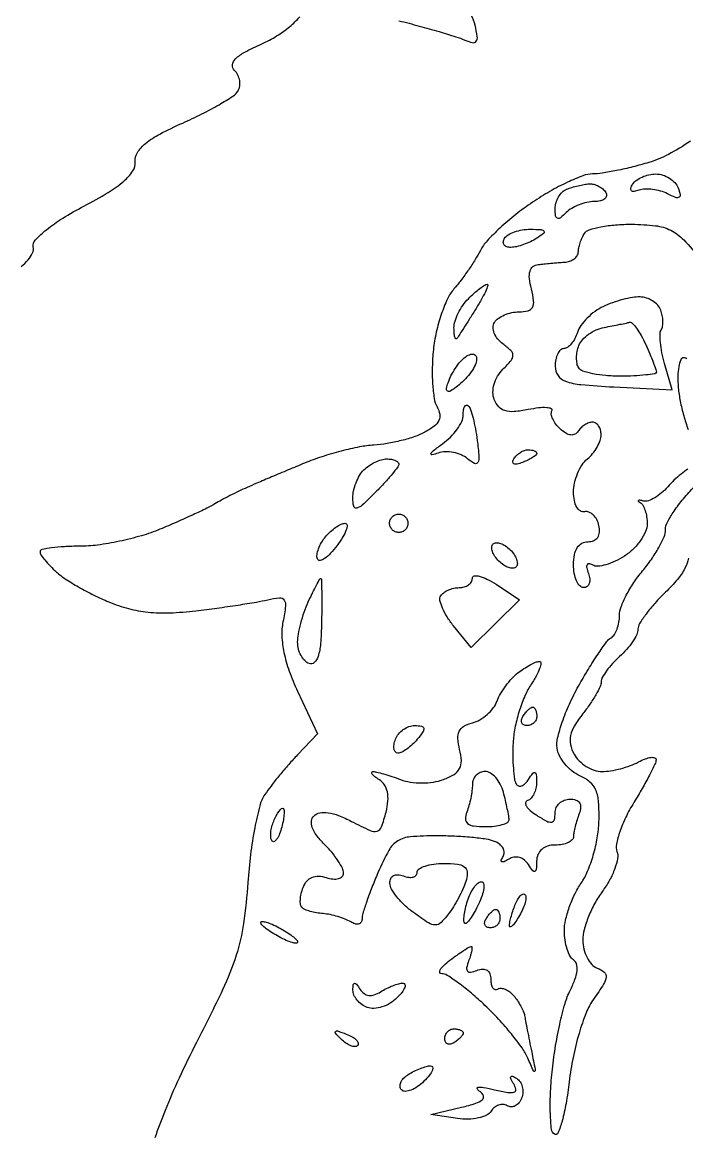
# Model space of a CAD drawing. Extents: x 0 to 102, y 0 to 135.
# Drawn here: x 79.45 to 85.56, y 30.65 to 40.9 of the extents above; entities that cross this region are included whole.
import ezdxf

# ---------------------------------------------------------------- set-up
doc = ezdxf.new("R2010")
doc.units = 0
doc.header["$MEASUREMENT"] = 0

msp = doc.modelspace()

# ---------------------------------------------------------------- linework, layer by layer
for points in [[(79.434239, 38.656223, 0.053981), (79.498309, 38.718687, 0.062505), (79.538726, 38.782388, 0.152027), (79.546341, 38.836903, -0.23249), (79.565787, 38.901148, -0.035369), (79.666767, 38.995091, -0.031507), (79.817095, 39.101418, -0.017683), (80.011641, 39.2121, 0.015295), (80.234764, 39.337633, 0.043045), (80.379422, 39.442907, 0.066711), (80.461557, 39.536097, 0.169846), (80.483782, 39.622158, -0.162552), (80.504138, 39.705872, -0.081929), (80.576964, 39.788188, -0.050142), (80.709638, 39.875642, -0.016553), (80.920154, 39.977201, 0.01202), (81.096639, 40.060379, 0.015272), (81.255122, 40.145934, 0.013281), (81.382243, 40.224242, 0.11008), (81.429271, 40.272465, 0.103416), (81.445126, 40.316244, 0.07784), (81.444408, 40.367576, 0.074392), (81.427676, 40.418428, 0.079925), (81.397071, 40.460769, -0.227753), (81.378964, 40.512362, -0.173611), (81.405587, 40.5669, -0.071168), (81.490817, 40.629143, -0.016933), (81.649068, 40.706529, 0.032753), (81.784634, 40.778218, 0.035822), (81.905452, 40.865116, 0.038637), (81.996818, 40.954133, 0.116879)], [(82.908, 40.918871, -0.004638), (83.096544, 40.869476, -0.005095), (83.278295, 40.81806, -0.004768), (83.432711, 40.771069, -0.025532), (83.515177, 40.740404, 0.044716), (83.587213, 40.716717, 0.307064), (83.620246, 40.729436, 0.193013), (83.630173, 40.772593, 0.020258), (83.609612, 40.876267, 0.061964), (83.574192, 40.970352, 0.022242)], [(85.589891, 39.811139, -0.028128), (85.388287, 39.688106, -0.050057), (85.208735, 39.61395, -0.011516), (85.061669, 39.573469, -0.011102), (84.911096, 39.539264, -0.011088), (84.7772, 39.515038, -0.039226), (84.690174, 39.5082, 0.090431), (84.601885, 39.4921, 0.019949), (84.459548, 39.431814, 0.020123), (84.298291, 39.347703, 0.018167), (84.138579, 39.248162, 0.019135), (83.984124, 39.135087, 0.019078), (83.838609, 39.010427, 0.019317), (83.720158, 38.892039, 0.067976), (83.658466, 38.804012, -0.020377), (83.611512, 38.721295, -0.011332), (83.547993, 38.62428, -0.011288), (83.479151, 38.528851, -0.017899), (83.415524, 38.4507, 0.071288), (83.355705, 38.358751, 0.027129), (83.298814, 38.21639, 0.026204), (83.252885, 38.052699, 0.029063), (83.226228, 37.890649, 0.020381), (83.215981, 37.731197, 0.021919), (83.219164, 37.575284, 0.022113), (83.233619, 37.442535, 0.089619), (83.259985, 37.365921, -0.086135), (83.284028, 37.297594, -0.15563), (83.275698, 37.239434, -0.118247), (83.231927, 37.186017, -0.039406), (83.146233, 37.131069, -0.041011), (83.054145, 37.091108, -0.020033), (82.931289, 37.054795, -0.019723), (82.799739, 37.027047, -0.026958), (82.679454, 37.013209, 0.033407), (82.547432, 36.996294, 0.015104), (82.377285, 36.957455, 0.014877), (82.199517, 36.905493, 0.019692), (82.041324, 36.847118, 0.000962), (81.891078, 36.784511, 0.000894), (81.737355, 36.719785, 0.000891), (81.600859, 36.661738, 0.00302), (81.5121, 36.623169, 0.008365), (81.438057, 36.588971, 0.005769), (81.355326, 36.547883, 0.005818), (81.276654, 36.506513, 0.011825), (81.216, 36.471832, -0.022661), (81.143774, 36.432586, -0.004903), (81.015351, 36.371715, -0.005105), (80.865148, 36.304167, -0.004862), (80.711141, 36.238568, -0.027773), (80.540034, 36.178537, -0.018334), (80.337784, 36.127921, -0.018467), (80.13688, 36.093097, -0.033689), (79.970891, 36.0819, 0.01305), (79.831995, 36.078274, 0.021469), (79.715023, 36.067113, 0.017018), (79.624735, 36.05142, 0.355051), (79.6086, 36.031562, 0.150571), (79.61699, 36.004335, 0.020414), (79.652999, 35.95583, 0.022012), (79.701867, 35.9005, 0.016942), (79.759746, 35.844438, 0.039769), (79.840308, 35.78242, 0.014465), (79.963437, 35.707328, 0.014237), (80.103479, 35.632588, 0.016499), (80.240914, 35.569761, 0.034162), (80.422523, 35.508066, 0.039437), (80.60235, 35.475278, 0.035251), (80.801128, 35.469105, 0.019933), (81.041518, 35.488205, 0.004169), (81.23562, 35.513085, 0.004142), (81.429695, 35.541248, 0.004063), (81.598958, 35.568654, 0.016121), (81.702154, 35.589668, -0.033828), (81.809715, 35.607632, -0.272025), (81.853439, 35.587403, -0.186753), (81.86679, 35.532131, -0.016291), (81.842657, 35.387033, 0.060945), (81.832616, 35.254578, 0.040338), (81.851919, 35.103071, 0.034784), (81.900013, 34.933839, 0.023248), (81.97715, 34.747731), (82.161195, 34.356191), (81.975853, 34.161546, 0.010633), (81.896511, 34.074591, 0.007589), (81.811287, 33.974067, 0.007666), (81.732927, 33.875706, 0.016214), (81.675897, 33.796653, 0.084549), (81.628924, 33.692539, 0.016123), (81.582843, 33.489226, 0.01678), (81.544256, 33.245612, 0.014734), (81.520062, 32.989162, -0.020399), (81.479999, 32.610433, -0.040993), (81.41207, 32.317846, -0.03263), (81.287095, 32.00063, -0.00882), (81.048021, 31.515869, 0.009982), (80.886481, 31.186392, 0.014398), (80.757973, 30.888356, 0.010041), (80.664408, 30.638429, 0.177981)], [(85.567945, 36.791963, 0.023457), (85.504515, 36.746399, 0.022801), (85.439132, 36.689581, 0.025425), (85.381653, 36.628977, -0.039146), (85.32512, 36.572551, -0.044221), (85.262619, 36.528137, -0.049257), (85.203519, 36.500962, -0.139388), (85.158609, 36.498464, 0.015338), (85.125221, 36.504911, 0.154097), (85.111348, 36.502875, 0.550372), (85.110595, 36.496239, 0.041939), (85.12875, 36.483984, -0.141445), (85.153157, 36.459305, -0.046352), (85.173562, 36.411865, -0.041861), (85.187519, 36.352223, -0.036568), (85.1922, 36.2883, -0.103766), (85.17726, 36.217085, -0.049519), (85.131165, 36.135167, -0.046118), (85.063907, 36.055908, -0.048768), (84.98442, 35.991958, -0.034813), (84.898464, 35.943828, -0.042362), (84.812017, 35.911666, -0.047557), (84.737083, 35.898304, -0.160094), (84.689289, 35.909802, 0.094456), (84.657917, 35.921798, 0.337394), (84.639989, 35.912602, 0.170113), (84.636775, 35.883254, 0.034631), (84.65232, 35.832494, -0.062551), (84.664694, 35.78225, -0.10915), (84.660393, 35.739768, -0.151163), (84.640527, 35.711847, -0.164546), (84.609051, 35.7012, -0.2103), (84.573241, 35.716959, -0.081387), (84.54291, 35.763328, -0.06197), (84.52227, 35.831728, -0.042346), (84.5154, 35.9127, -0.046559), (84.523838, 36.003121, -0.094178), (84.54986, 36.069443, -0.125986), (84.592245, 36.109601, -0.127633), (84.648503, 36.1242, 0.096982), (84.701335, 36.134545, 0.147726), (84.737422, 36.16373, 0.132618), (84.753707, 36.210705, 0.071452), (84.749229, 36.27225, 0.066051), (84.72932, 36.327264, 0.082719), (84.696774, 36.370598, 0.098335), (84.657033, 36.395819, 0.145115), (84.616126, 36.39915, -0.206669), (84.577714, 36.406962, -0.113578), (84.544917, 36.443142, -0.079268), (84.522753, 36.503488, -0.048484), (84.5154, 36.579141, -0.055078), (84.524763, 36.663883, -0.043151), (84.552677, 36.752134, -0.044437), (84.593683, 36.83063, -0.077115), (84.6423, 36.8856, 0.048188), (84.690856, 36.934509, 0.041499), (84.731923, 36.994215, 0.04354), (84.760082, 37.055203, 0.086594), (84.7692, 37.107459, 0.066527), (84.763246, 37.152008, 0.083585), (84.745815, 37.189766, 0.099375), (84.719951, 37.215018, 0.144829), (84.689593, 37.224, 0.088908), (84.655319, 37.217857, 0.053271), (84.618164, 37.199396, 0.051163), (84.583926, 37.172281, 0.061369), (84.558221, 37.140242, -0.137449), (84.528571, 37.11295, -0.150649), (84.490148, 37.106283, -0.106647), (84.444086, 37.122563, -0.048448), (84.392907, 37.161392, -0.043521), (84.352231, 37.206125, -0.056172), (84.323767, 37.253748, -0.067854), (84.310799, 37.297045, -0.176732), (84.316985, 37.328476, 0.461456), (84.310524, 37.347941, 0.084252), (84.268152, 37.357307, 0.042414), (84.193893, 37.35468, 0.019318), (84.097908, 37.339312, -0.028597), (83.969614, 37.321204, -0.093061), (83.884571, 37.329956, -0.135674), (83.826769, 37.36602, -0.094492), (83.786034, 37.431746, -0.093241), (83.773872, 37.498405, -0.068356), (83.784534, 37.572992, -0.064094), (83.81622, 37.6466, -0.062805), (83.865689, 37.710347, 0.021782), (83.941003, 37.792525, 0.177858), (83.958003, 37.839644, 0.2059), (83.939186, 37.882713, 0.030357), (83.864333, 37.944752, -0.065236), (83.816776, 37.990104, -0.077865), (83.785843, 38.043702, -0.090895), (83.775777, 38.096981, -0.140669), (83.788368, 38.141766, -0.100856), (83.823471, 38.1791, -0.052089), (83.879606, 38.210579, -0.048773), (83.94651, 38.231974, -0.053062), (84.014405, 38.2392, 0.059331), (84.096678, 38.248997, 0.214196), (84.13742, 38.280556, 0.156278), (84.148217, 38.339999, 0.02889), (84.12714, 38.4507, -0.032829), (84.109576, 38.547077, -0.096182), (84.114755, 38.614087, -0.156896), (84.141834, 38.655402, -0.142889), (84.188979, 38.675086, -0.003878), (84.242114, 38.680627, -0.002113), (84.307419, 38.686647, -0.002105), (84.373864, 38.692207, -0.003342), (84.4308, 38.696347, 0.063754), (84.479411, 38.70586, 0.076733), (84.520804, 38.727081, 0.090128), (84.548828, 38.756325, 0.14322), (84.558995, 38.789212, -0.049904), (84.563459, 38.827835, -0.026334), (84.576226, 38.874431, -0.025924), (84.594469, 38.921195, -0.036156), (84.615835, 38.960675, -0.176319), (84.659806, 38.99434, -0.028109), (84.766615, 39.021404, -0.028203), (84.90165, 39.039823, -0.02136), (85.051132, 39.045275, -0.027288), (85.269904, 39.031954, -0.087947), (85.409022, 38.990315, -0.084495), (85.528374, 38.902403, -0.023971), (85.680848, 38.728355, 0.014126)], [(85.558666, 37.808417, 0.12334), (85.527595, 37.8162, 0.307325), (85.500853, 37.798049, 0.051011), (85.482971, 37.734964, 0.041019), (85.474705, 37.645649, 0.024952), (85.478904, 37.539651, 0.027202), (85.496423, 37.418734, 0.018644), (85.528793, 37.283868, 0.018837), (85.56985, 37.155923, 0.03582)], [(85.572636, 35.973613, -0.071972), (85.539906, 35.87997, -0.054064), (85.469974, 35.775062, -0.027715), (85.361919, 35.659398, 0.018524), (85.264544, 35.55893, 0.023198), (85.182306, 35.458542, 0.022316), (85.122363, 35.370038, 0.138552), (85.1076, 35.317784, -0.115458), (85.096381, 35.269848, -0.033308), (85.057897, 35.20362, -0.031585), (85.003156, 35.13252, -0.028997), (84.9384, 35.0667, 0.023651), (84.87363, 35.002259, 0.027851), (84.818903, 34.935264, 0.028519), (84.77982, 34.87459, 0.129523), (84.7692, 34.834282, -0.111512), (84.759431, 34.791026, -0.019035), (84.720045, 34.715789, -0.019939), (84.665928, 34.629514, -0.016609), (84.601862, 34.542252, 0.030462), (84.52429, 34.43022, 0.08249), (84.48854, 34.34074, 0.105356), (84.488081, 34.258036, 0.071877), (84.520239, 34.169359, 0.074095), (84.565782, 34.108102, 0.056845), (84.631236, 34.056247, 0.057542), (84.705671, 34.021071, 0.081809), (84.777738, 34.0092, 0.040497), (84.855374, 34.015498, 0.023377), (84.94713, 34.034926, 0.023246), (85.037995, 34.06322, 0.035775), (85.113162, 34.096777, -0.029497), (85.175784, 34.12568, -0.060781), (85.227956, 34.139115, -0.113048), (85.261702, 34.135915, -0.334406), (85.27416, 34.117927, -0.10203), (85.263977, 34.076864, -0.007842), (85.212994, 33.974508, -0.010493), (85.147158, 33.853649, -0.007807), (85.069643, 33.722972, 0.024758), (84.995791, 33.588268, 0.03004), (84.940789, 33.455191, 0.031106), (84.909081, 33.340481, 0.144466), (84.914478, 33.272715, -0.138538), (84.920268, 33.209322, -0.041635), (84.894418, 33.114991, -0.038196), (84.846267, 33.009173, -0.033324), (84.780595, 32.906719, 0.034977), (84.711466, 32.798084, 0.02882), (84.65305, 32.673729, 0.029749), (84.61271, 32.552834, 0.065738), (84.6, 32.456577, 0.059775), (84.609901, 32.374054, 0.059736), (84.639042, 32.296196, 0.065477), (84.682054, 32.234425, 0.116872), (84.732909, 32.1997, -0.080288), (84.797155, 32.162347, -0.254428), (84.815239, 32.117802, -0.113862), (84.791702, 32.051134, -0.012537), (84.700783, 31.915699, 0.059175), (84.631515, 31.788321, 0.022913), (84.565543, 31.598225, 0.021796), (84.510659, 31.378366, 0.021653), (84.474982, 31.154081, -0.014055), (84.446346, 30.954567, -0.025718), (84.410153, 30.794288, -0.027135), (84.37205, 30.68223, -0.4654), (84.339617, 30.671568, -0.23201), (84.312721, 30.714348, -0.01662), (84.302328, 30.858294, -0.020639), (84.302765, 31.038057, -0.013961), (84.317432, 31.242487, -0.015329), (84.345929, 31.460125, -0.014431), (84.388162, 31.680067, -0.014564), (84.436875, 31.872693, -0.04748), (84.484613, 31.995149, 0.028202), (84.528276, 32.09555, 0.061423), (84.547486, 32.177179, 0.09247), (84.542881, 32.237671, 0.191499), (84.51509, 32.275092, -0.13424), (84.482661, 32.309878, -0.044362), (84.45556, 32.374921, -0.040438), (84.43702, 32.455819, -0.03613), (84.4308, 32.541783, -0.05574), (84.441798, 32.640135, -0.028736), (84.476091, 32.759307, -0.028161), (84.525945, 32.879243, -0.037872), (84.584981, 32.98094, 0.052716), (84.644837, 33.091466, 0.02728), (84.696758, 33.239917, 0.026786), (84.733947, 33.399942, 0.036527), (84.748988, 33.547225, 0.022791), (84.745966, 33.72674, 0.082822), (84.720303, 33.837509, 0.118221), (84.665966, 33.912301, 0.073514), (84.573657, 33.970225, -0.065149), (84.500991, 34.014154, -0.051826), (84.435609, 34.0785, -0.05329), (84.386825, 34.152421, -0.083875), (84.363715, 34.22469, -0.095724), (84.36821, 34.316886, -0.023317), (84.4114, 34.463642, -0.023053), (84.477728, 34.630222, -0.021159), (84.560851, 34.794942, -0.009019), (84.651525, 34.950517, -0.011717), (84.740441, 35.089493, -0.009478), (84.819138, 35.201718, -0.09698), (84.860587, 35.240094, 0.114979), (84.890444, 35.269781, 0.049501), (84.915542, 35.320388, 0.04544), (84.932639, 35.382004, 0.044991), (84.9384, 35.445902, -0.090576), (84.95258, 35.523537, -0.028973), (85.000528, 35.631124, -0.027834), (85.068955, 35.747155, -0.027763), (85.1499, 35.854972, 0.023013), (85.230854, 35.960694, 0.025094), (85.299272, 36.070481, 0.025642), (85.347841, 36.169544, 0.10149), (85.3614, 36.235655, -0.122227), (85.377934, 36.302282, -0.026382), (85.439395, 36.404989, -0.026045), (85.525275, 36.519358, -0.022315), (85.626914, 36.630498, 0.017724)]]:
    msp.add_lwpolyline(points, format="xyb")
for points in [[(85.272742, 39.5082, -0.075992), (85.335751, 39.498568, -0.064754), (85.396846, 39.470348, -0.06682), (85.446858, 39.428608, -0.094144), (85.477345, 39.379342, -0.035286), (85.496261, 39.317283, -0.333872), (85.485627, 39.293416, -0.228655), (85.454143, 39.2916, -0.020712), (85.380646, 39.325611, 0.048342), (85.316052, 39.351276, 0.03903), (85.242907, 39.366377, 0.040426), (85.172554, 39.369527, 0.076646), (85.116974, 39.358893, -0.044254), (85.071421, 39.347087, -0.231099), (85.047277, 39.354268, -0.291616), (85.041569, 39.375723, -0.061597), (85.058517, 39.412625, -0.097186), (85.092442, 39.449236, -0.052561), (85.145811, 39.480125, -0.04956), (85.209011, 39.501111, -0.055448)], [(84.658457, 39.416921, -0.077062), (84.700877, 39.413194, -0.057435), (84.744976, 39.396787, -0.057627), (84.784024, 39.370864, -0.079172), (84.8115, 39.339, -0.177037), (84.818097, 39.306972, -0.188488), (84.802228, 39.279251, -0.116412), (84.763044, 39.260492, -0.05373), (84.706513, 39.2544, 0.054856), (84.638855, 39.246955, 0.038677), (84.565617, 39.224578, 0.039129), (84.498055, 39.191771, 0.063868), (84.44772, 39.15288, -0.026435), (84.39551, 39.105917, -0.259042), (84.36735, 39.101004, -0.285992), (84.35024, 39.122184, -0.030603), (84.3462, 39.18813, -0.070803), (84.354095, 39.243605, -0.06253), (84.377264, 39.297258, -0.065528), (84.41151, 39.341074, -0.098566), (84.45195, 39.367571, -0.022522), (84.499774, 39.384407, -0.014721), (84.556233, 39.399669, -0.014815), (84.612257, 39.411315, -0.027289)], [(84.118543, 38.999305, -0.011327), (84.217478, 38.996371, -0.230617), (84.242969, 38.982259, -0.400385), (84.239672, 38.960415, -0.021402), (84.177, 38.916, -0.033381), (84.120297, 38.884506, -0.025781), (84.054846, 38.857701, -0.026384), (83.990846, 38.838991, -0.055043), (83.939357, 38.832695, -0.081692), (83.900961, 38.838551, -0.162551), (83.876504, 38.856632, -0.184971), (83.86966, 38.883882, -0.108888), (83.8809, 38.916, -0.122282), (83.91405, 38.948394, -0.048375), (83.972275, 38.975368, -0.044123), (84.043758, 38.993542, -0.041968)], [(83.719693, 38.493, -0.522506), (83.727594, 38.481642, -0.019279), (83.703923, 38.424659, -0.020587), (83.66548, 38.349619, -0.011106), (83.612355, 38.26035, -0.001014), (83.554741, 38.16867, -0.001354), (83.502042, 38.085686, -0.000943), (83.457525, 38.016293, -0.013986), (83.441205, 37.99245, -0.469476), (83.431609, 37.991828, -0.12725), (83.423121, 38.007198, -0.04513), (83.417357, 38.042651, -0.017745), (83.4156, 38.092157, -0.077084), (83.425103, 38.15343, -0.038245), (83.454652, 38.226523, -0.036799), (83.497665, 38.299232, -0.044437), (83.548543, 38.360057, -0.013322), (83.602248, 38.410974, -0.017928), (83.653657, 38.453948, -0.015131), (83.698004, 38.486292, -0.151107)], [(85.126543, 38.376437, 0.048203), (85.057141, 38.371509, 0.021474), (84.9674, 38.352366, 0.02102), (84.87344, 38.323801, 0.026666), (84.789578, 38.289281, 0.047258), (84.712956, 38.243532, 0.038886), (84.640725, 38.181394, 0.04041), (84.583066, 38.113195, 0.078598), (84.551227, 38.049607, -0.045134), (84.527322, 37.992674, -0.05389), (84.494695, 37.944512, -0.062697), (84.45875, 37.911528, -0.155546), (84.425099, 37.9008, 0.195195), (84.394962, 37.888569, 0.086829), (84.369377, 37.853218, 0.066708), (84.352008, 37.800815, 0.046741), (84.3462, 37.738819, 0.150203), (84.372374, 37.653656, 0.15996), (84.44132, 37.600454, 0.06315), (84.583209, 37.56964, 0.008762), (84.884346, 37.548469), (85.422492, 37.5201), (85.352097, 37.764795, -0.020453), (85.328088, 37.863238, -0.025219), (85.314167, 37.956681, -0.024934), (85.310457, 38.034561, -0.13871), (85.321826, 38.07441, 0.100797), (85.334045, 38.107612, 0.044375), (85.337008, 38.15454, 0.041511), (85.331334, 38.206578, 0.043733), (85.317168, 38.256028, 0.095716), (85.289188, 38.300931, 0.06492), (85.2427, 38.339536, 0.062407), (85.185646, 38.366307, 0.072281)], [(85.03057, 38.143079, -0.268348), (85.055537, 38.135429, -0.030325), (85.094632, 38.087918, -0.030215), (85.137383, 38.020848, -0.019887), (85.17862, 37.939119, -0.006211), (85.216226, 37.85379, -0.008394), (85.24796, 37.77568, -0.006008), (85.272529, 37.709825, -0.086484), (85.2768, 37.685319, -0.367331), (85.263886, 37.670113, -0.012062), (85.178862, 37.658256, -0.017823), (85.071222, 37.649758, -0.010787), (84.943393, 37.647, -0.021451), (84.812241, 37.652629, -0.028395), (84.693951, 37.669609, -0.028346), (84.600569, 37.694052, -0.177977), (84.562418, 37.723966, -0.096091), (84.547729, 37.762757, -0.045242), (84.543431, 37.816389, -0.042567), (84.549072, 37.875246, -0.046479), (84.564579, 37.930519, -0.0947), (84.596985, 37.982759, -0.05242), (84.653513, 38.032535, -0.049663), (84.723739, 38.072556, -0.056596), (84.797503, 38.095832, 0.000859), (84.871299, 38.110355, 0.000994), (84.941535, 38.124448, 0.000886), (85.000975, 38.136607, 0.005871)], [(83.607244, 37.844629, -0.254898), (83.624078, 37.815095, -0.089694), (83.616041, 37.7653, -0.061957), (83.585053, 37.703176, -0.037298), (83.53443, 37.638082, -0.021178), (83.475972, 37.578743, -0.034651), (83.421165, 37.534308, -0.039001), (83.376082, 37.50765, -0.320729), (83.353857, 37.511343, -0.251835), (83.346764, 37.534942, -0.034391), (83.360982, 37.586281, -0.032783), (83.388042, 37.649494, -0.022062), (83.426671, 37.71789, -0.040511), (83.473152, 37.780419, -0.059723), (83.524015, 37.826055, -0.078371), (83.571308, 37.849226, -0.216467)], [(83.54751, 37.37409, -0.118452), (83.567849, 37.340886, -0.01568), (83.590988, 37.261148, -0.017459), (83.612502, 37.163174, -0.01384), (83.629084, 37.056042, -0.009939), (83.645094, 36.90559, -0.143246), (83.634615, 36.853477, -0.416822), (83.604457, 36.844215, -0.050253), (83.540551, 36.887217, 0.073226), (83.482538, 36.922509, 0.052979), (83.41002, 36.944504, 0.053129), (83.334763, 36.950724, 0.075099), (83.268627, 36.939126, -0.03317), (83.213186, 36.924543, -0.61695), (83.204644, 36.935638, -0.117715), (83.22781, 36.964062, -0.008536), (83.30985, 37.02458, 0.04137), (83.382679, 37.08607, 0.041536), (83.444285, 37.158635, 0.044873), (83.486797, 37.230995, 0.110826), (83.5002, 37.290719, -0.034537), (83.503452, 37.337742, -0.094798), (83.514097, 37.369115, -0.229367), (83.529744, 37.379905, -0.238941)], [(84.097393, 36.9702, -0.039867), (84.127875, 36.967766, -0.059132), (84.153615, 36.960433, -0.077771), (84.171128, 36.949675, -0.219607), (84.177, 36.936951, -0.2252), (84.16949, 36.921123, -0.029412), (84.138432, 36.89867, -0.029555), (84.095999, 36.875041, -0.020646), (84.045706, 36.85332, -0.036408), (83.996657, 36.83849, -0.155351), (83.966555, 36.841127, -0.32948), (83.956457, 36.858026, -0.1144), (83.966099, 36.886569, -0.061454), (83.991774, 36.918559, -0.051183), (84.025987, 36.945633, -0.053277), (84.063124, 36.964066, -0.088797)], [(82.79802, 36.8856, -0.040056), (82.840131, 36.882221, -0.059353), (82.875693, 36.872045, -0.078061), (82.899881, 36.857112, -0.218876), (82.908, 36.839455, -0.162856), (82.898835, 36.812063, -0.0104), (82.845872, 36.744736, -0.014366), (82.777524, 36.66619, -0.010147), (82.6965, 36.581809, -0.007881), (82.572201, 36.461368, -0.125098), (82.521153, 36.43315, -0.424543), (82.493478, 36.449999, -0.055289), (82.485, 36.526435, -0.0552), (82.492444, 36.593652, -0.038713), (82.514821, 36.66652, -0.039129), (82.54763, 36.733825, -0.063489), (82.58652, 36.78408, -0.047088), (82.633474, 36.822935, -0.037433), (82.690525, 36.855779, -0.038655), (82.748551, 36.878301, -0.073375)], [(82.908, 36.378, -0.099038), (82.940287, 36.371541, -0.097945), (82.967749, 36.353149, -0.097945), (82.986141, 36.325687, -0.099038), (82.9926, 36.2934, -0.099038), (82.986141, 36.261113, -0.097945), (82.967749, 36.233651, -0.097945), (82.940287, 36.215259, -0.099038), (82.908, 36.2088, -0.099038), (82.875713, 36.215259, -0.097945), (82.848251, 36.233651, -0.097945), (82.829859, 36.261113, -0.099038), (82.8234, 36.2934, -0.099038), (82.829859, 36.325687, -0.097945), (82.848251, 36.353149, -0.097945), (82.875713, 36.371541, -0.099038)], [(82.414708, 36.2934, -0.402638), (82.431989, 36.276791, -0.097143), (82.425281, 36.233572, -0.050036), (82.39377, 36.167948, -0.023374), (82.3409, 36.08973, -0.026577), (82.280482, 36.017161, -0.055785), (82.224988, 35.969275, -0.106097), (82.183273, 35.952174, -0.364321), (82.159752, 35.965675, -0.126237), (82.155815, 36.00499, -0.049125), (82.16941, 36.058344, -0.044596), (82.196325, 36.115992, -0.04172), (82.233561, 36.169344, -0.033912), (82.278729, 36.216817, -0.035516), (82.329243, 36.256959, -0.037978), (82.377583, 36.28493, -0.112631)], [(83.843887, 36.108337, -0.068635), (83.889111, 36.085999, -0.04742), (83.93318, 36.04958, -0.04742), (83.969599, 36.005511, -0.068635), (83.991937, 35.960288, -0.08306), (83.998362, 35.919441, -0.196386), (83.98665, 35.89155, -0.196386), (83.958759, 35.879838, -0.08306), (83.917913, 35.886263, -0.068635), (83.872689, 35.908601, -0.04742), (83.82862, 35.94502, -0.04742), (83.792201, 35.989089, -0.068635), (83.769862, 36.034312, -0.08306), (83.763438, 36.075159, -0.196386), (83.77515, 36.10305, -0.196386), (83.803041, 36.114762, -0.08306)], [(83.802038, 35.731961), (84.019276, 35.589621), (83.797078, 35.370461), (83.57488, 35.1513), (83.411093, 35.350462, -0.030617), (83.351818, 35.43227, -0.040936), (83.309178, 35.513383, -0.046419), (83.28693, 35.582986, -0.194962), (83.294146, 35.625412, -0.09648), (83.320971, 35.654442, -0.052641), (83.363037, 35.678937, -0.049707), (83.412787, 35.695578, -0.055923), (83.462893, 35.7012, 0.069275), (83.509486, 35.707687, 0.085389), (83.54899, 35.726624, 0.099994), (83.575403, 35.754745, 0.139586), (83.5848, 35.78775, -0.364921), (83.602615, 35.80891, -0.106034), (83.648614, 35.807064, -0.055706), (83.718632, 35.780495, -0.026523)], [(82.189891, 35.7858, -0.407084), (82.196316, 35.77953, -0.001504), (82.198769, 35.664876, -0.006125), (82.199585, 35.531992, -0.003671), (82.197462, 35.374142, -0.014165), (82.188105, 35.183832, -0.055292), (82.166133, 35.06829, -0.130478), (82.130999, 35.011987, -0.286231), (82.08315, 35.002494, -0.112867), (82.042697, 35.029373, -0.066382), (82.008464, 35.076624, -0.061117), (81.985285, 35.135975, -0.062641), (81.9774, 35.198671, -0.045349), (81.984216, 35.273667, -0.019253), (82.00624, 35.372262, -0.018861), (82.037989, 35.476373, -0.023459), (82.07558, 35.570319, -0.005802), (82.114379, 35.652921, -0.009253), (82.149658, 35.722503, -0.003702), (82.181, 35.780541, -0.273596)], [(84.2001, 35.021709, -0.455883), (84.214484, 35.006468, -0.062999), (84.20345, 34.958228, -0.038455), (84.171033, 34.887088, -0.018903), (84.119664, 34.801825, 0.04603), (84.062694, 34.694513, 0.025417), (84.012411, 34.554693, 0.025141), (83.975513, 34.40657, 0.03666), (83.959339, 34.273075, 0.013585), (83.956873, 34.150537, 0.016404), (83.961458, 34.035547, 0.015134), (83.971332, 33.939951, 0.098441), (83.9869, 33.894418, 0.182606), (84.008881, 33.876502, 0.170558), (84.037962, 33.876945, 0.109164), (84.070761, 33.897993, 0.054552), (84.10168, 33.936718, -0.017499), (84.140453, 33.99342, -0.330395), (84.159852, 33.999374, -0.298106), (84.172802, 33.982373, -0.015588), (84.175705, 33.9105, -0.056782), (84.169841, 33.85446, -0.060854), (84.151523, 33.802553, -0.068443), (84.124159, 33.762339, -0.129438), (84.091565, 33.741022, 0.28305), (84.074626, 33.720804, 0.178515), (84.081174, 33.689716, 0.079953), (84.116789, 33.649149, 0.033139), (84.176165, 33.606355, 0.016332), (84.269661, 33.552127, 0.155815), (84.314469, 33.543798, 0.311641), (84.338789, 33.565544, 0.059326), (84.3462, 33.627783, -0.105692), (84.356609, 33.676475, -0.099275), (84.386136, 33.717913, -0.096247), (84.430254, 33.745688, -0.092761), (84.482151, 33.7554, -0.076855), (84.537599, 33.746826, -0.176865), (84.570542, 33.72142, -0.16701), (84.580467, 33.67956, -0.067159), (84.566751, 33.621581, 0.016969), (84.547093, 33.564649, 0.015089), (84.530484, 33.504252, 0.015326), (84.518852, 33.449009, 0.04425), (84.5154, 33.410081, -0.20455), (84.502723, 33.38039, -0.083526), (84.465698, 33.355219, -0.063754), (84.410971, 33.338106, -0.043961), (84.3462, 33.3324, 0.072179), (84.276255, 33.32225, 0.107116), (84.222158, 33.292582, 0.116288), (84.188106, 33.245306, 0.096277), (84.175705, 33.18435, -0.014763), (84.1728, 33.10851, -0.283898), (84.159651, 33.090132, -0.345083), (84.139903, 33.095556, -0.018391), (84.100563, 33.152889, 0.082704), (84.063482, 33.194353, 0.101503), (84.017346, 33.218011, 0.106732), (83.967475, 33.220948, 0.100273), (83.919587, 33.203267, -0.023081), (83.876535, 33.179331, -0.220862), (83.856072, 33.178788, -0.405898), (83.850468, 33.192367, -0.043484), (83.867343, 33.225864, 0.143738), (83.877735, 33.263699, 0.123972), (83.866939, 33.303613, 0.101884), (83.835741, 33.339624, 0.071979), (83.788895, 33.365835, 0.055496), (83.712951, 33.385675, 0.012079), (83.578367, 33.40197, 0.012447), (83.42087, 33.413242, 0.011639), (83.259438, 33.417, 0.018541), (83.014082, 33.407899, 0.121578), (82.897942, 33.36991, 0.129541), (82.816382, 33.283245, 0.02215), (82.716457, 33.07802, 0.008785), (82.660225, 32.941706, 0.010786), (82.612739, 32.812467, 0.009347), (82.577395, 32.702828, 0.07342), (82.5696, 32.650027, -0.146412), (82.561068, 32.621514, -0.191751), (82.538987, 32.606069, -0.13403), (82.50529, 32.607249, -0.06311), (82.465337, 32.625452, 0.043537), (82.414686, 32.650962, 0.022636), (82.347787, 32.674197, 0.022329), (82.276442, 32.691986, 0.031553), (82.211579, 32.700904, -0.024747), (82.151097, 32.708382, -0.026414), (82.092974, 32.721705, -0.027243), (82.044608, 32.738413, -0.099909), (82.01775, 32.75625, -0.162607), (82.004402, 32.782989, -0.048599), (82.002394, 32.829134, -0.043074), (82.010206, 32.88468, -0.035161), (82.027727, 32.942113, -0.082607), (82.061512, 32.999609, -0.118488), (82.108761, 33.034703, -0.111256), (82.16914, 33.045774, -0.066871), (82.241219, 33.03312, 0.050168), (82.302388, 33.020269, 0.088154), (82.3538, 33.023824, 0.131876), (82.387554, 33.042577, 0.203084), (82.4004, 33.072899, 0.11963), (82.389198, 33.119048, 0.027309), (82.348212, 33.188862, 0.026742), (82.290746, 33.266217, 0.023252), (82.22274, 33.34086, -0.03247), (82.150372, 33.423291, -0.077349), (82.111317, 33.494583, -0.119842), (82.104856, 33.554043, -0.165251), (82.128419, 33.601859, -0.156134), (82.181297, 33.629095, -0.078996), (82.257001, 33.629716, -0.055764), (82.354459, 33.603698, -0.026246), (82.47337, 33.549914, 0.011363), (82.644156, 33.46646, 0.176271), (82.70815, 33.461146, 0.246272), (82.749453, 33.49955, 0.023232), (82.790641, 33.636395, 0.039442), (82.807768, 33.737959, 0.073435), (82.802907, 33.821123, 0.093063), (82.776308, 33.885723, 0.107933), (82.7291, 33.932385, -0.021438), (82.687824, 33.961075, -0.063883), (82.663348, 33.985186, -0.227306), (82.66007, 33.999966, -0.34245), (82.669843, 34.007905, -0.065177), (82.703414, 34.004271, -0.01007), (82.768298, 33.98714, -0.011088), (82.844408, 33.96356, -0.009435), (82.923643, 33.935399, 0.053139), (83.014785, 33.911721, 0.037403), (83.120504, 33.903965, 0.037308), (83.226589, 33.912056, 0.051675), (83.318868, 33.936009, 0.046161), (83.416071, 33.9829, 0.134272), (83.467107, 34.036371, 0.137142), (83.483234, 34.107624, 0.049016), (83.46773, 34.211655, -0.042033), (83.45126, 34.312501, -0.131922), (83.463741, 34.379394, -0.153986), (83.506371, 34.424938, -0.06436), (83.585184, 34.456813, 0.068006), (83.653785, 34.485139, 0.04898), (83.721031, 34.533683, 0.049328), (83.776975, 34.593846, 0.072915), (83.81178, 34.656818, -0.042555), (83.843816, 34.724094, -0.026289), (83.892008, 34.797325, -0.026278), (83.947671, 34.865161, -0.042209), (84.002557, 34.915959, -0.020574), (84.057947, 34.955606, -0.022148), (84.115094, 34.989536, -0.022363), (84.166404, 35.014118, -0.090484)], [(84.139693, 34.6014, -0.210953), (84.153959, 34.595101, -0.081139), (84.166041, 34.576549, -0.061769), (84.174264, 34.549189, -0.042167), (84.177, 34.5168, -0.105053), (84.170142, 34.48452, -0.099167), (84.150682, 34.457051, -0.09642), (84.121607, 34.43864, -0.093332), (84.087407, 34.4322, -0.108972), (84.057379, 34.438823, -0.182303), (84.039491, 34.457051, -0.161196), (84.036859, 34.484474, -0.082592), (84.0501, 34.5168, -0.029505), (84.072857, 34.549183, -0.035638), (84.097986, 34.576549, -0.038439), (84.121865, 34.595855, -0.151918)], [(83.05431, 34.4322, -0.040905), (83.117193, 34.427047, -0.317246), (83.137045, 34.40749, -0.200989), (83.129527, 34.373589, -0.019452), (83.0772, 34.3053, -0.030499), (83.031619, 34.256734, -0.033474), (82.981791, 34.215677, -0.035603), (82.934925, 34.186873, -0.120558), (82.900296, 34.1784, -0.21403), (82.877126, 34.188794, -0.138104), (82.864043, 34.215677, -0.088276), (82.863946, 34.256679, -0.048206), (82.877406, 34.3053, -0.080255), (82.905607, 34.353811, -0.06554), (82.949459, 34.394923, -0.066583), (83.001658, 34.422719, -0.089319)], [(83.701833, 34.0092, 0.101609), (83.657173, 34.00003, 0.098514), (83.619178, 33.973956, 0.097319), (83.593724, 33.935013, 0.096525), (83.5848, 33.889219, -0.032815), (83.58115, 33.833663, -0.017107), (83.569716, 33.765173, -0.016939), (83.553122, 33.695409, -0.024761), (83.533449, 33.635419, 0.090021), (83.521418, 33.571783, 0.231224), (83.54114, 33.530658, 0.139263), (83.596499, 33.507746, 0.028926), (83.702649, 33.5016, 0.027228), (83.787077, 33.506201, 0.043187), (83.858074, 33.520238, 0.053638), (83.907767, 33.540589, 0.280296), (83.922045, 33.56505, 0.038866), (83.918595, 33.600911, 0.007282), (83.906244, 33.665777, 0.007754), (83.889491, 33.741321, 0.007025), (83.869878, 33.81885, 0.053959), (83.84167, 33.891651, 0.061522), (83.799472, 33.953285, 0.070954), (83.750383, 33.995129, 0.141996)], [(81.839925, 33.6708, -0.382544), (81.851567, 33.660365, -0.039062), (81.852825, 33.620112, -0.033279), (81.846484, 33.56442, -0.018968), (81.831835, 33.498244, -0.027385), (81.811536, 33.434991, -0.055867), (81.787627, 33.388717, -0.101575), (81.764301, 33.36565, -0.354513), (81.744704, 33.367696, -0.159916), (81.73199, 33.392835, -0.049528), (81.729753, 33.435712, -0.043827), (81.736716, 33.487193, -0.036107), (81.752793, 33.540251, -0.023125), (81.774683, 33.590252, -0.03242), (81.799053, 33.632451, -0.033773), (81.822538, 33.66296, -0.215033)], [(83.32308, 33.1632, -0.025591), (83.446539, 33.156877, -0.130861), (83.510183, 33.132733, -0.219443), (83.535712, 33.087723, -0.086743), (83.529224, 33.01515, -0.035136), (83.505783, 32.947257, -0.017413), (83.467149, 32.864664, -0.01719), (83.42095, 32.781431, -0.024091), (83.373704, 32.710756, -0.029956), (83.297145, 32.619371, -0.206242), (83.24455, 32.596713, -0.14552), (83.181459, 32.615472, -0.012901), (83.043318, 32.710756, -0.031455), (82.960992, 32.779051, -0.034986), (82.890975, 32.854897, -0.037485), (82.841463, 32.927179, -0.126287), (82.826059, 32.981901, -0.109874), (82.834419, 33.024071, -0.168374), (82.859524, 33.051116, -0.14271), (82.899586, 33.059466, -0.072217), (82.9503, 33.048006, 0.055937), (82.998891, 33.035358, 0.100118), (83.039923, 33.037686, 0.147206), (83.066838, 33.054134, 0.184534), (83.0772, 33.081255, -0.25498), (83.094374, 33.112744, -0.062697), (83.149427, 33.139129, -0.048853), (83.228887, 33.157237, -0.031621)], [(83.667141, 32.994, -0.352167), (83.686758, 32.978227, -0.085749), (83.688777, 32.933682, -0.05194), (83.673299, 32.867446, -0.026903), (83.641177, 32.788663, -0.016457), (83.601878, 32.712028, -0.02956), (83.563997, 32.652386, -0.033166), (83.531676, 32.613326, -0.422385), (83.514512, 32.613088, -0.205447), (83.505988, 32.634421, -0.025172), (83.509863, 32.685682, -0.026476), (83.521302, 32.749004, -0.018921), (83.540476, 32.818425, -0.034409), (83.56702, 32.885635, -0.045043), (83.600671, 32.942425, -0.052242), (83.636028, 32.981985, -0.186378)], [(84.068306, 32.877094, -0.217548), (84.077758, 32.851752, -0.045448), (84.069903, 32.80377, -0.039963), (84.049616, 32.745116, -0.028467), (84.018127, 32.683095, -0.015998), (83.983399, 32.627542, -0.041459), (83.953963, 32.59066, -0.123862), (83.935249, 32.57872, -0.497549), (83.925773, 32.585231, -0.060438), (83.92807, 32.615707, -0.014282), (83.939451, 32.665537, -0.014497), (83.955947, 32.722453, -0.01383), (83.975951, 32.779229, -0.033338), (83.999019, 32.829124, -0.064271), (84.024841, 32.864683, -0.109577), (84.049013, 32.881081, -0.299281)], [(83.801293, 32.7402, -0.210953), (83.815559, 32.733901, -0.081139), (83.827641, 32.715349, -0.061769), (83.835864, 32.687989, -0.042167), (83.8386, 32.6556, -0.105053), (83.831742, 32.62332, -0.099167), (83.812282, 32.595851, -0.09642), (83.783207, 32.57744, -0.093332), (83.749007, 32.571, -0.108972), (83.718979, 32.577623, -0.182303), (83.701091, 32.595851, -0.161196), (83.698459, 32.623274, -0.082592), (83.7117, 32.6556, -0.029505), (83.734457, 32.687983, -0.035638), (83.759586, 32.715349, -0.038439), (83.783465, 32.734655, -0.151918)], [(81.8082, 32.571, -0.018122), (81.87301, 32.533232, -0.025446), (81.927697, 32.494621, -0.023718), (81.968205, 32.459588, -0.205392), (81.9774, 32.438147, -0.439016), (81.966184, 32.427835, -0.048507), (81.927697, 32.434873, -0.03505), (81.873129, 32.454661, -0.018363), (81.8082, 32.4864, -0.018122), (81.74339, 32.524168, -0.025446), (81.688703, 32.562779, -0.023718), (81.648195, 32.597812, -0.205392), (81.639, 32.619253, -0.439016), (81.650216, 32.629565, -0.048507), (81.688703, 32.622527, -0.03505), (81.743271, 32.602739, -0.018363)], [(83.572701, 32.399109, -0.438433), (83.581068, 32.391507, -0.042737), (83.578665, 32.360966, -0.033011), (83.568511, 32.317594, -0.017613), (83.550592, 32.265481, 0.03808), (83.532043, 32.203387, 0.236196), (83.540021, 32.172109, 0.265879), (83.568679, 32.162053, 0.046062), (83.626141, 32.178225, -0.074693), (83.67942, 32.189989, -0.158368), (83.719955, 32.179813, -0.16806), (83.745234, 32.148407, -0.086392), (83.754, 32.098052, 0.048438), (83.758546, 32.051237, 0.104423), (83.772638, 32.018062, 0.179802), (83.793453, 32.003662, 0.201095), (83.81745, 32.007228, -0.157803), (83.848026, 32.014431, -0.078552), (83.887113, 32.00493, -0.065577), (83.928432, 31.980931, -0.053135), (83.9655, 31.945464, -0.027936), (83.99896, 31.90103, -0.023215), (84.029545, 31.850371, -0.023839), (84.053225, 31.801234, -0.056739), (84.064726, 31.762417, 0.003791), (84.073401, 31.71535, 0.000721), (84.089969, 31.629798, 0.000769), (84.109612, 31.529963, 0.000706), (84.130122, 31.427323, -0.001403), (84.161609, 31.268594, -0.187297), (84.158198, 31.249553, -0.603046), (84.148696, 31.250143, -0.002508), (84.095305, 31.370226, 0.050778), (84.041795, 31.464816, 0.016272), (83.944122, 31.593611, 0.016047), (83.825357, 31.730821, 0.017278), (83.700826, 31.856676, 0.013309), (83.576031, 31.968249, 0.01771), (83.456545, 32.062424, 0.015094), (83.353623, 32.133121, 0.143905), (83.302997, 32.148, -0.318721), (83.285881, 32.160144, -0.224019), (83.288425, 32.184487, -0.070395), (83.321036, 32.224366, -0.024311), (83.37828, 32.272209, -0.007245), (83.443387, 32.319986, -0.010077), (83.503132, 32.360723, -0.006895), (83.553945, 32.392899, -0.115977)], [(82.551978, 32.004416, 0.092797), (82.587972, 31.965882, 0.129779), (82.631597, 31.948645, 0.11243), (82.682823, 31.954082, 0.058625), (82.741033, 31.98197, -0.025368), (82.794751, 32.012242, -0.02297), (82.853043, 32.038031, -0.023639), (82.907387, 32.05624, -0.065134), (82.947279, 32.062105, -0.32333), (82.965004, 32.049728, -0.184278), (82.964218, 32.022344, -0.070781), (82.938031, 31.978104, -0.027408), (82.890389, 31.924931, -0.061146), (82.827501, 31.875795, -0.057719), (82.753391, 31.842182, -0.0621), (82.679745, 31.828289, -0.107618), (82.61846, 31.837676, -0.065752), (82.567532, 31.865348, -0.062626), (82.524584, 31.90569, -0.06736), (82.495721, 31.952028, -0.109054), (82.486295, 31.997295, -0.023979), (82.48936, 32.048401, -0.35232), (82.501252, 32.060295, -0.266796), (82.519, 32.052509, -0.017409)], [(82.425199, 31.592661, -0.036269), (82.479986, 31.567113, -0.070189), (82.518424, 31.537954, -0.120343), (82.535125, 31.510227, -0.278911), (82.529539, 31.487539, -0.20742), (82.50363, 31.4773, -0.082976), (82.465442, 31.484971, -0.063152), (82.42126, 31.508535, -0.043285), (82.37784, 31.545302, -0.011214), (82.324809, 31.601184, -0.400052), (82.325206, 31.61753, -0.286372), (82.344244, 31.621939, -0.008399)], [(83.4156, 31.6404, -0.042167), (83.447989, 31.637664, -0.061769), (83.475349, 31.629441, -0.081139), (83.493901, 31.617359, -0.210953), (83.5002, 31.603093, -0.151918), (83.494655, 31.585265, -0.038439), (83.475349, 31.561386, -0.035638), (83.447983, 31.536257, -0.029505), (83.4156, 31.5135, -0.082592), (83.383274, 31.500259, -0.161196), (83.355851, 31.502891, -0.182303), (83.337623, 31.520779, -0.108972), (83.331, 31.550807, -0.093332), (83.33744, 31.585007, -0.09642), (83.355851, 31.614082, -0.099167), (83.38332, 31.633542, -0.105053)], [(83.201079, 31.300705, -0.337073), (83.218425, 31.287941, -0.175591), (83.216683, 31.259609, -0.067675), (83.189024, 31.213903, -0.026521), (83.139643, 31.158986, -0.042131), (83.080268, 31.108854, -0.061728), (83.020129, 31.076492, -0.081089), (82.968359, 31.065536, -0.211086), (82.933614, 31.078986, -0.176889), (82.919557, 31.109217, -0.124167), (82.925668, 31.146609, -0.091488), (82.952085, 31.185934, -0.058289), (82.99505, 31.220704, -0.025409), (83.048685, 31.250925, -0.022986), (83.106907, 31.27667, -0.023657), (83.1612, 31.294848, -0.065064)], [(83.991034, 31.185462, -0.110412), (84.023334, 31.153921, -0.081906), (84.04346, 31.108104, -0.076759), (84.04861, 31.055312, -0.077765), (84.03754, 31.003677, -0.074681), (84.012999, 30.960363, -0.104001), (83.978989, 30.931777, -0.124157), (83.941043, 30.922303, -0.138674), (83.904877, 30.932624, 0.119225), (83.867525, 30.944847, 0.100664), (83.826152, 30.939785, 0.0922), (83.787081, 30.918121, 0.081951), (83.756512, 30.883064, -0.146018), (83.714847, 30.845985, -0.055703), (83.640487, 30.82085, -0.048634), (83.547702, 30.8099, -0.040729), (83.44872, 30.815958), (83.2041, 30.851066), (83.485874, 30.919273, 0.016542), (83.61624, 30.955433, 0.100214), (83.677347, 30.989088, 0.32207), (83.686135, 31.024315, 0.151898), (83.655074, 31.06271, -0.108218), (83.630549, 31.088201, -0.541862), (83.637466, 31.102793, -0.079499), (83.687768, 31.101601, -0.011703), (83.787768, 31.080732, 0.013717), (83.911001, 31.055531, 0.116464), (83.967025, 31.058761, 0.375202), (83.983212, 31.084385, 0.100108), (83.965047, 31.133533, -0.020468), (83.938908, 31.179974, -0.238289), (83.93883, 31.20019, -0.400042), (83.953209, 31.205369, -0.034566)]]:
    msp.add_lwpolyline(points, format="xyb", close=True)

doc.saveas('drawing.dxf')
